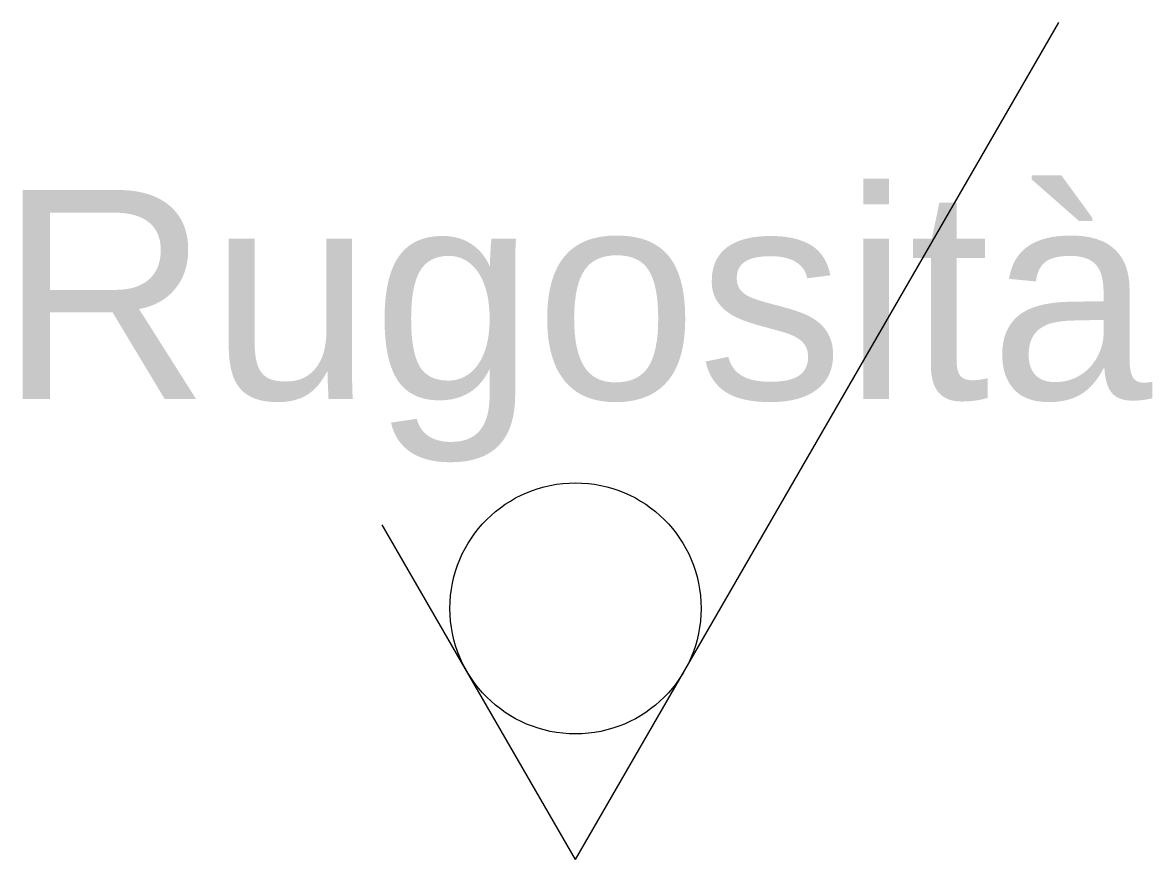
# Model space of a CAD drawing. Header units: millimetres. Extents: x -6.6 to 6.9, y 0 to 10.
import ezdxf
from ezdxf.enums import TextEntityAlignment as Align

# ---------------------------------------------------------------- set-up
doc = ezdxf.new("R2010")
doc.units = ezdxf.units.MM
doc.layers.add('QUOTA', color=3, linetype='Continuous', lineweight=25)
doc.styles.get("Standard").update_dxf_attribs({"font": 'arial.ttf'})

msp = doc.modelspace()

# ---------------------------------------------------------------- linework, layer by layer
at = {"layer": 'QUOTA'}
for q in [(5.774, 10), (-2.309, 4)]:
    msp.add_line((0, 0), q, dxfattribs=at)
msp.add_circle((0, 3), 1.5, dxfattribs=at)

# ---------------------------------------------------------------- texts
at = {"layer": 'QUOTA', "color": 2, "flags": 8}
msp.add_attdef('Rugosità', text='12.5', height=2.5, dxfattribs=at).set_placement((0, 5.5), align=Align.CENTER)

doc.saveas('drawing.dxf')
